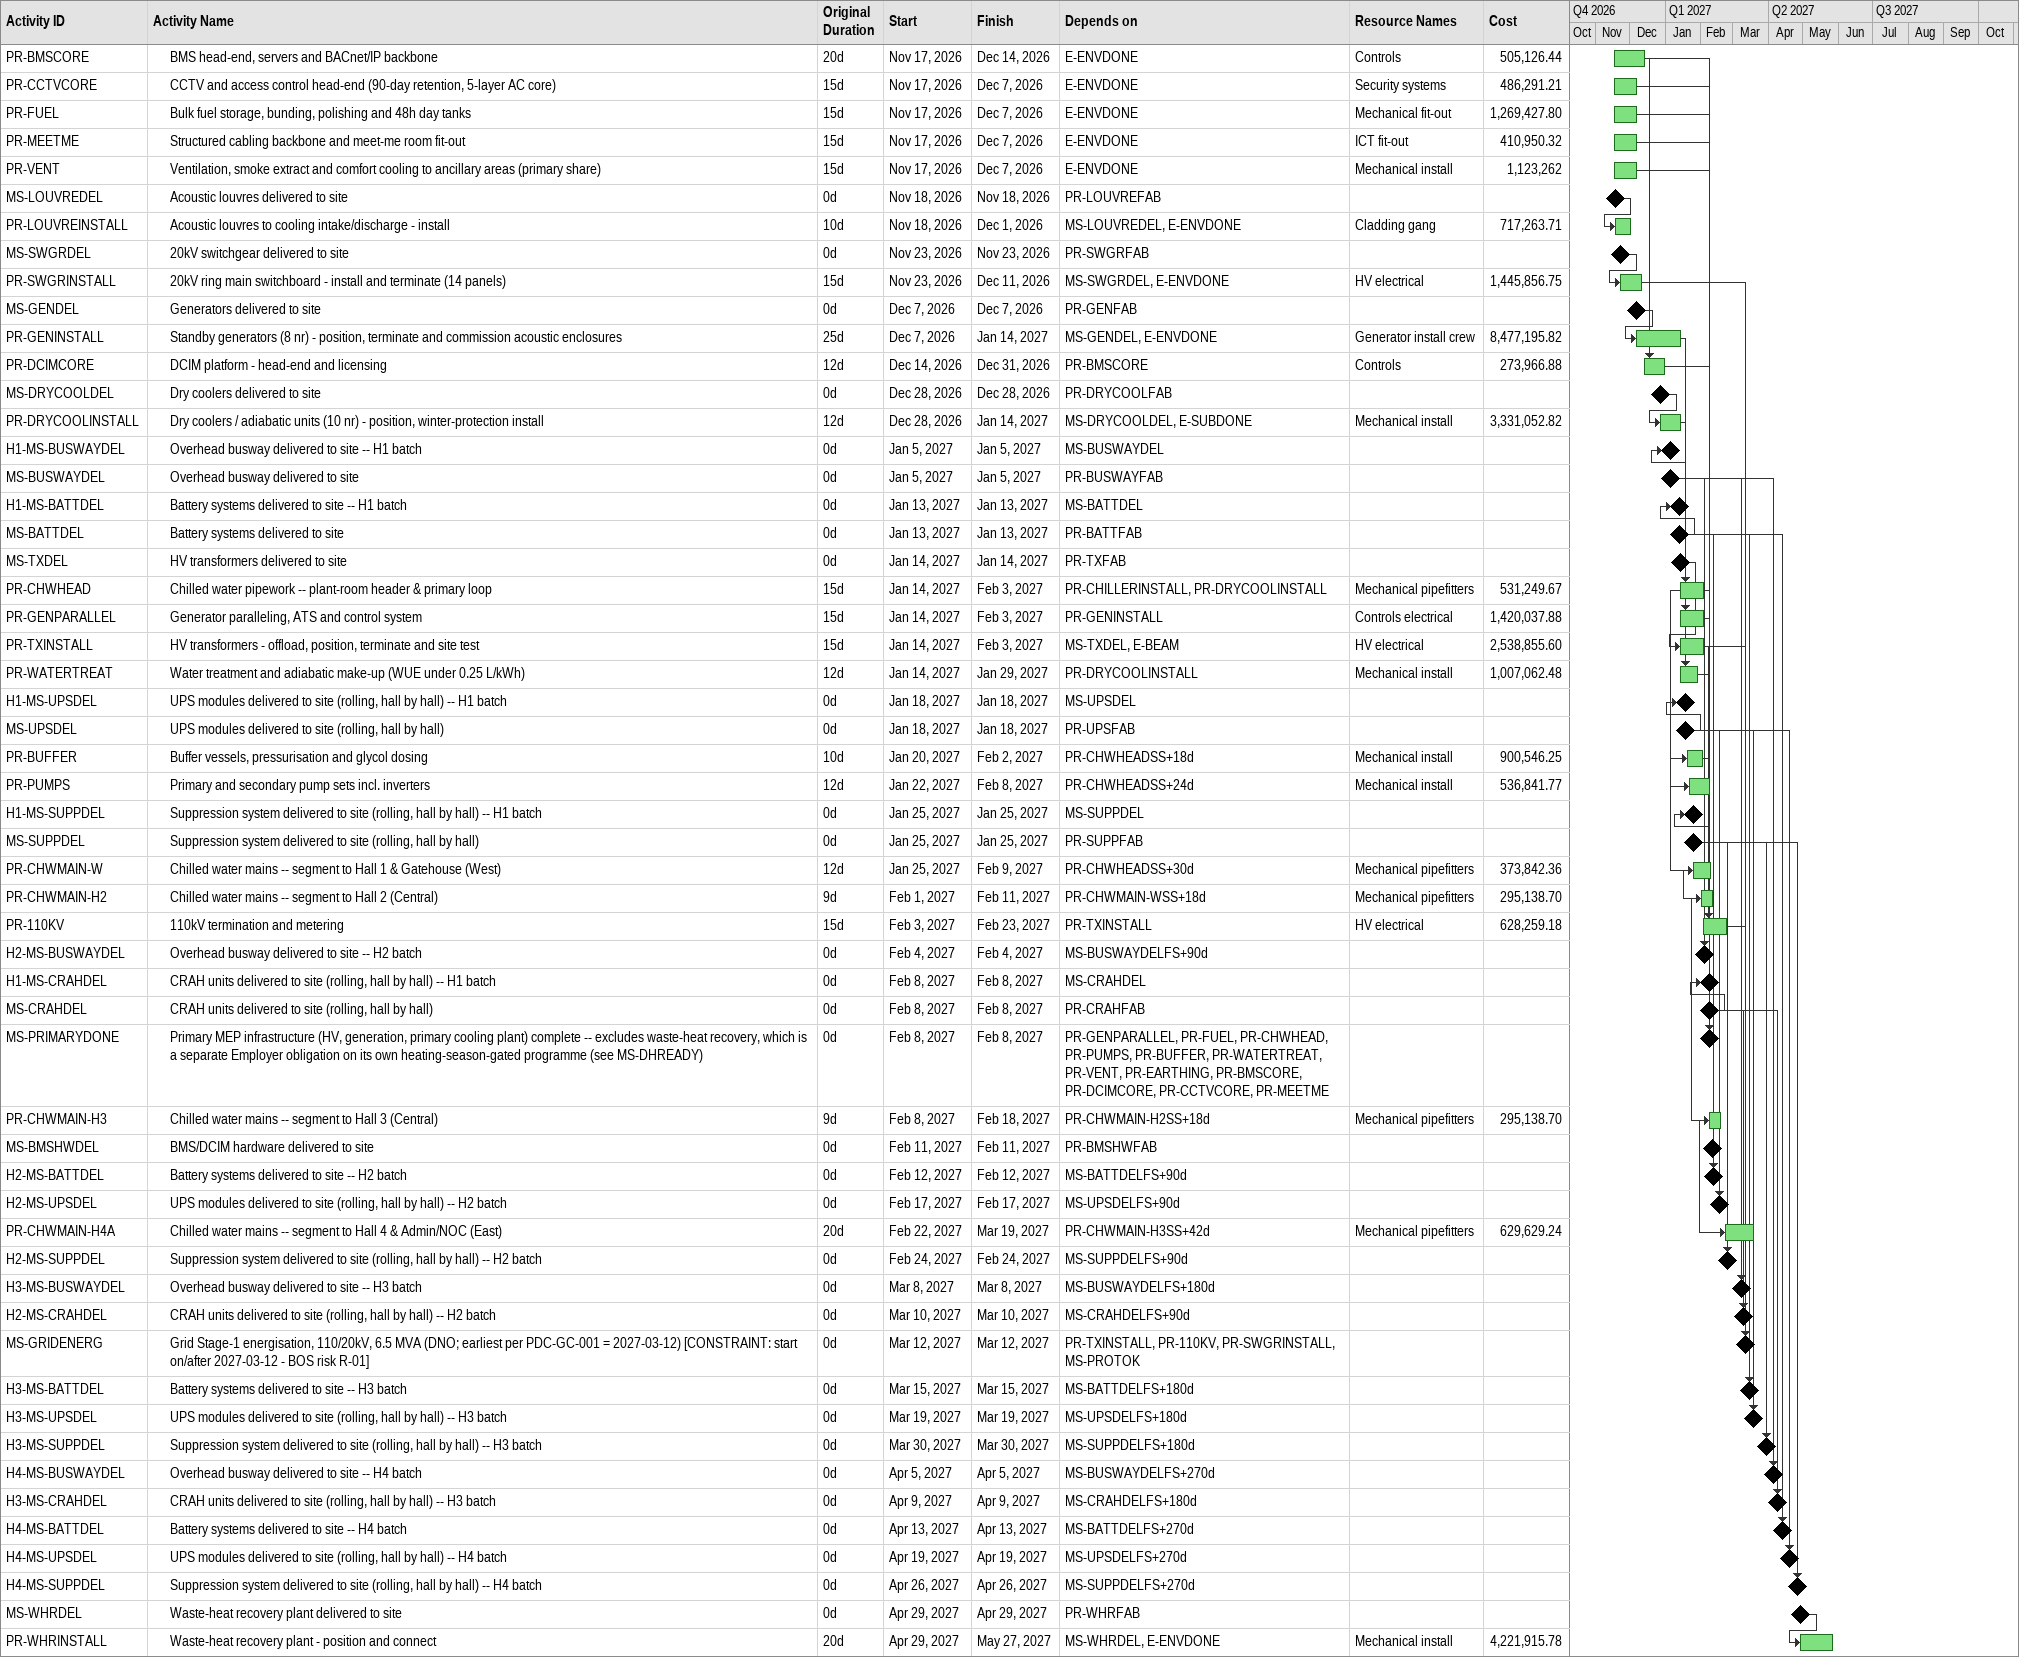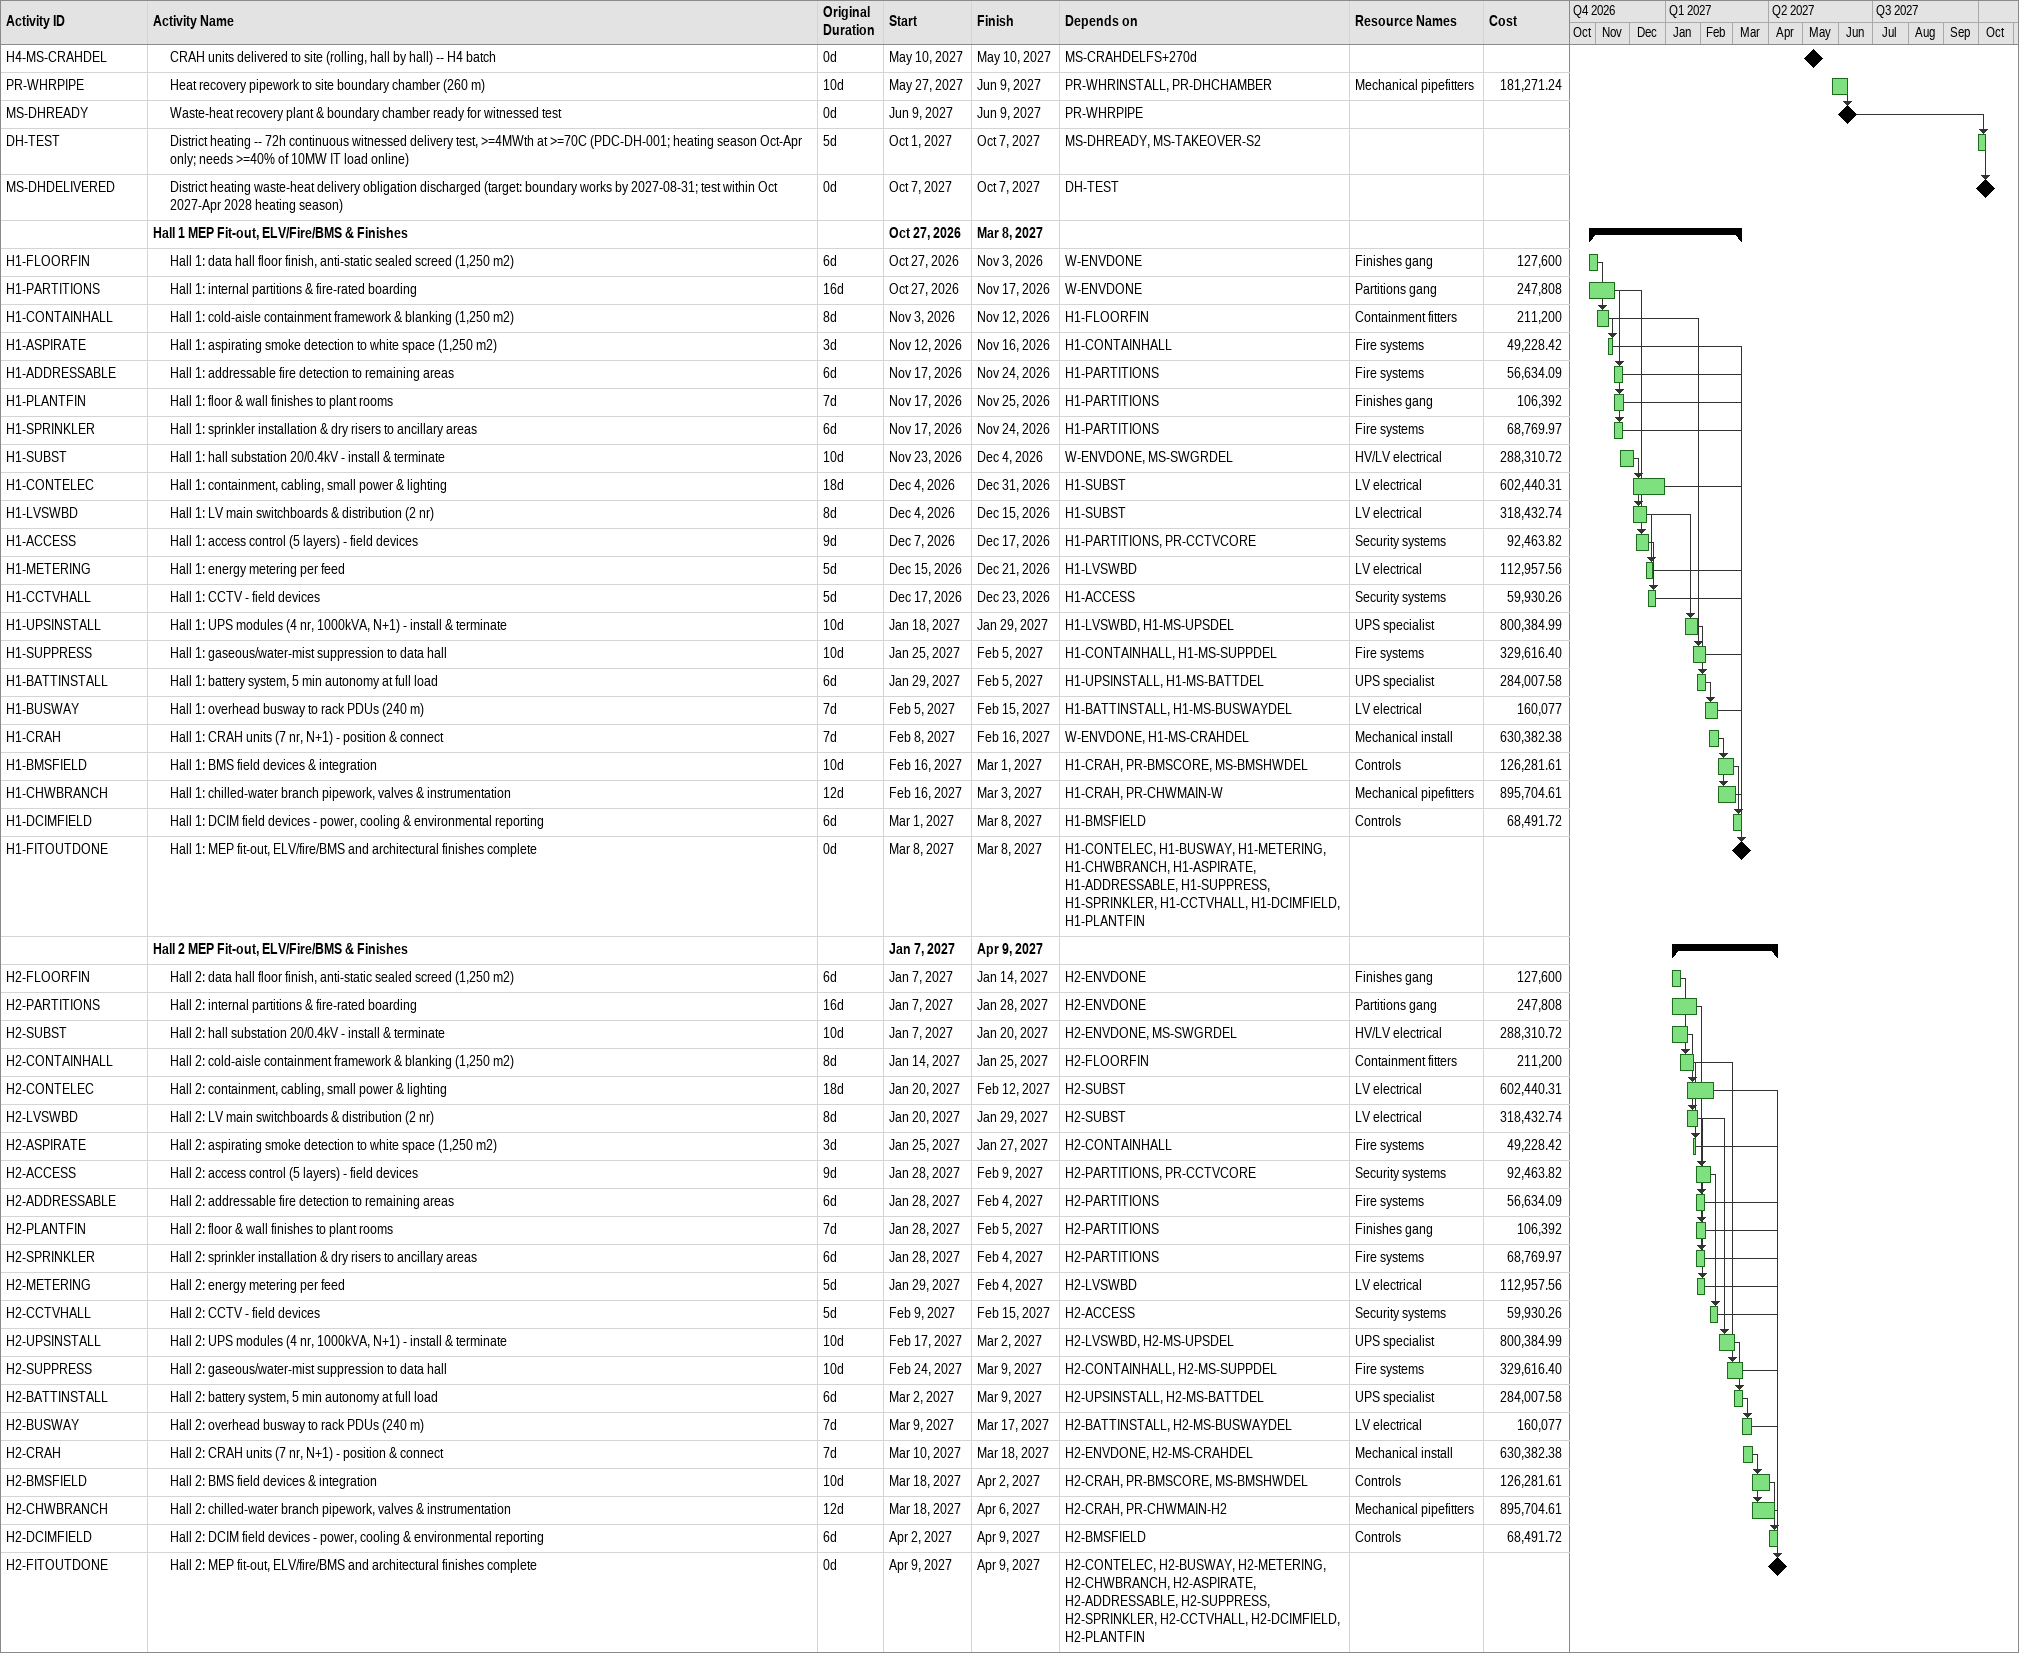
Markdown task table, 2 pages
| ID | Level | Task | Original duration | Start | Finish | Predecessors | Resources | Cost |
|---|---|---|---|---|---|---|---|---|
| PR-BMSCORE | 2 | BMS head-end, servers and BACnet/IP backbone | 20d | 2026-11-17 | 2026-12-14 | E-ENVDONE | Controls | 505126.44 |
| PR-CCTVCORE | 2 | CCTV and access control head-end (90-day retention, 5-layer AC core) | 15d | 2026-11-17 | 2026-12-07 | E-ENVDONE | Security systems | 486291.21 |
| PR-FUEL | 2 | Bulk fuel storage, bunding, polishing and 48h day tanks | 15d | 2026-11-17 | 2026-12-07 | E-ENVDONE | Mechanical fit-out | 1269427.80 |
| PR-MEETME | 2 | Structured cabling backbone and meet-me room fit-out | 15d | 2026-11-17 | 2026-12-07 | E-ENVDONE | ICT fit-out | 410950.32 |
| PR-VENT | 2 | Ventilation, smoke extract and comfort cooling to ancillary areas (primary share) | 15d | 2026-11-17 | 2026-12-07 | E-ENVDONE | Mechanical install | 1123262 |
| MS-LOUVREDEL | 2 | Acoustic louvres delivered to site | 0d | 2026-11-18 | 2026-11-18 | PR-LOUVREFAB |  |  |
| PR-LOUVREINSTALL | 2 | Acoustic louvres to cooling intake/discharge - install | 10d | 2026-11-18 | 2026-12-01 | MS-LOUVREDEL, E-ENVDONE | Cladding gang | 717263.71 |
| MS-SWGRDEL | 2 | 20kV switchgear delivered to site | 0d | 2026-11-23 | 2026-11-23 | PR-SWGRFAB |  |  |
| PR-SWGRINSTALL | 2 | 20kV ring main switchboard - install and terminate (14 panels) | 15d | 2026-11-23 | 2026-12-11 | MS-SWGRDEL, E-ENVDONE | HV electrical | 1445856.75 |
| MS-GENDEL | 2 | Generators delivered to site | 0d | 2026-12-07 | 2026-12-07 | PR-GENFAB |  |  |
| PR-GENINSTALL | 2 | Standby generators (8 nr) - position, terminate and commission acoustic enclosures | 25d | 2026-12-07 | 2027-01-14 | MS-GENDEL, E-ENVDONE | Generator install crew | 8477195.82 |
| PR-DCIMCORE | 2 | DCIM platform - head-end and licensing | 12d | 2026-12-14 | 2026-12-31 | PR-BMSCORE | Controls | 273966.88 |
| MS-DRYCOOLDEL | 2 | Dry coolers delivered to site | 0d | 2026-12-28 | 2026-12-28 | PR-DRYCOOLFAB |  |  |
| PR-DRYCOOLINSTALL | 2 | Dry coolers / adiabatic units (10 nr) - position, winter-protection install | 12d | 2026-12-28 | 2027-01-14 | MS-DRYCOOLDEL, E-SUBDONE | Mechanical install | 3331052.82 |
| H1-MS-BUSWAYDEL | 2 | Overhead busway delivered to site -- H1 batch | 0d | 2027-01-05 | 2027-01-05 | MS-BUSWAYDEL |  |  |
| MS-BUSWAYDEL | 2 | Overhead busway delivered to site | 0d | 2027-01-05 | 2027-01-05 | PR-BUSWAYFAB |  |  |
| H1-MS-BATTDEL | 2 | Battery systems delivered to site -- H1 batch | 0d | 2027-01-13 | 2027-01-13 | MS-BATTDEL |  |  |
| MS-BATTDEL | 2 | Battery systems delivered to site | 0d | 2027-01-13 | 2027-01-13 | PR-BATTFAB |  |  |
| MS-TXDEL | 2 | HV transformers delivered to site | 0d | 2027-01-14 | 2027-01-14 | PR-TXFAB |  |  |
| PR-CHWHEAD | 2 | Chilled water pipework -- plant-room header & primary loop | 15d | 2027-01-14 | 2027-02-03 | PR-CHILLERINSTALL, PR-DRYCOOLINSTALL | Mechanical pipefitters | 531249.67 |
| PR-GENPARALLEL | 2 | Generator paralleling, ATS and control system | 15d | 2027-01-14 | 2027-02-03 | PR-GENINSTALL | Controls electrical | 1420037.88 |
| PR-TXINSTALL | 2 | HV transformers - offload, position, terminate and site test | 15d | 2027-01-14 | 2027-02-03 | MS-TXDEL, E-BEAM | HV electrical | 2538855.60 |
| PR-WATERTREAT | 2 | Water treatment and adiabatic make-up (WUE under 0.25 L/kWh) | 12d | 2027-01-14 | 2027-01-29 | PR-DRYCOOLINSTALL | Mechanical install | 1007062.48 |
| H1-MS-UPSDEL | 2 | UPS modules delivered to site (rolling, hall by hall) -- H1 batch | 0d | 2027-01-18 | 2027-01-18 | MS-UPSDEL |  |  |
| MS-UPSDEL | 2 | UPS modules delivered to site (rolling, hall by hall) | 0d | 2027-01-18 | 2027-01-18 | PR-UPSFAB |  |  |
| PR-BUFFER | 2 | Buffer vessels, pressurisation and glycol dosing | 10d | 2027-01-20 | 2027-02-02 | PR-CHWHEADSS+18d | Mechanical install | 900546.25 |
| PR-PUMPS | 2 | Primary and secondary pump sets incl. inverters | 12d | 2027-01-22 | 2027-02-08 | PR-CHWHEADSS+24d | Mechanical install | 536841.77 |
| H1-MS-SUPPDEL | 2 | Suppression system delivered to site (rolling, hall by hall) -- H1 batch | 0d | 2027-01-25 | 2027-01-25 | MS-SUPPDEL |  |  |
| MS-SUPPDEL | 2 | Suppression system delivered to site (rolling, hall by hall) | 0d | 2027-01-25 | 2027-01-25 | PR-SUPPFAB |  |  |
| PR-CHWMAIN-W | 2 | Chilled water mains -- segment to Hall 1 & Gatehouse (West) | 12d | 2027-01-25 | 2027-02-09 | PR-CHWHEADSS+30d | Mechanical pipefitters | 373842.36 |
| PR-CHWMAIN-H2 | 2 | Chilled water mains -- segment to Hall 2 (Central) | 9d | 2027-02-01 | 2027-02-11 | PR-CHWMAIN-WSS+18d | Mechanical pipefitters | 295138.70 |
| PR-110KV | 2 | 110kV termination and metering | 15d | 2027-02-03 | 2027-02-23 | PR-TXINSTALL | HV electrical | 628259.18 |
| H2-MS-BUSWAYDEL | 2 | Overhead busway delivered to site -- H2 batch | 0d | 2027-02-04 | 2027-02-04 | MS-BUSWAYDELFS+90d |  |  |
| H1-MS-CRAHDEL | 2 | CRAH units delivered to site (rolling, hall by hall) -- H1 batch | 0d | 2027-02-08 | 2027-02-08 | MS-CRAHDEL |  |  |
| MS-CRAHDEL | 2 | CRAH units delivered to site (rolling, hall by hall) | 0d | 2027-02-08 | 2027-02-08 | PR-CRAHFAB |  |  |
| MS-PRIMARYDONE | 2 | Primary MEP infrastructure (HV, generation, primary cooling plant) complete -- excludes waste-heat recovery, which is a separate Employer obligation on its own heating-season-gated programme (see MS-DHREADY) | 0d | 2027-02-08 | 2027-02-08 | PR-GENPARALLEL, PR-FUEL, PR-CHWHEAD, PR-PUMPS, PR-BUFFER, PR-WATERTREAT, PR-VENT, PR-EARTHING, PR-BMSCORE, PR-DCIMCORE, PR-CCTVCORE, PR-MEETME |  |  |
| PR-CHWMAIN-H3 | 2 | Chilled water mains -- segment to Hall 3 (Central) | 9d | 2027-02-08 | 2027-02-18 | PR-CHWMAIN-H2SS+18d | Mechanical pipefitters | 295138.70 |
| MS-BMSHWDEL | 2 | BMS/DCIM hardware delivered to site | 0d | 2027-02-11 | 2027-02-11 | PR-BMSHWFAB |  |  |
| H2-MS-BATTDEL | 2 | Battery systems delivered to site -- H2 batch | 0d | 2027-02-12 | 2027-02-12 | MS-BATTDELFS+90d |  |  |
| H2-MS-UPSDEL | 2 | UPS modules delivered to site (rolling, hall by hall) -- H2 batch | 0d | 2027-02-17 | 2027-02-17 | MS-UPSDELFS+90d |  |  |
| PR-CHWMAIN-H4A | 2 | Chilled water mains -- segment to Hall 4 & Admin/NOC (East) | 20d | 2027-02-22 | 2027-03-19 | PR-CHWMAIN-H3SS+42d | Mechanical pipefitters | 629629.24 |
| H2-MS-SUPPDEL | 2 | Suppression system delivered to site (rolling, hall by hall) -- H2 batch | 0d | 2027-02-24 | 2027-02-24 | MS-SUPPDELFS+90d |  |  |
| H3-MS-BUSWAYDEL | 2 | Overhead busway delivered to site -- H3 batch | 0d | 2027-03-08 | 2027-03-08 | MS-BUSWAYDELFS+180d |  |  |
| H2-MS-CRAHDEL | 2 | CRAH units delivered to site (rolling, hall by hall) -- H2 batch | 0d | 2027-03-10 | 2027-03-10 | MS-CRAHDELFS+90d |  |  |
| MS-GRIDENERG | 2 | Grid Stage-1 energisation, 110/20kV, 6.5 MVA (DNO; earliest per PDC-GC-001 = 2027-03-12) [CONSTRAINT: start on/after 2027-03-12 - BOS risk R-01] | 0d | 2027-03-12 | 2027-03-12 | PR-TXINSTALL, PR-110KV, PR-SWGRINSTALL, MS-PROTOK |  |  |
| H3-MS-BATTDEL | 2 | Battery systems delivered to site -- H3 batch | 0d | 2027-03-15 | 2027-03-15 | MS-BATTDELFS+180d |  |  |
| H3-MS-UPSDEL | 2 | UPS modules delivered to site (rolling, hall by hall) -- H3 batch | 0d | 2027-03-19 | 2027-03-19 | MS-UPSDELFS+180d |  |  |
| H3-MS-SUPPDEL | 2 | Suppression system delivered to site (rolling, hall by hall) -- H3 batch | 0d | 2027-03-30 | 2027-03-30 | MS-SUPPDELFS+180d |  |  |
| H4-MS-BUSWAYDEL | 2 | Overhead busway delivered to site -- H4 batch | 0d | 2027-04-05 | 2027-04-05 | MS-BUSWAYDELFS+270d |  |  |
| H3-MS-CRAHDEL | 2 | CRAH units delivered to site (rolling, hall by hall) -- H3 batch | 0d | 2027-04-09 | 2027-04-09 | MS-CRAHDELFS+180d |  |  |
| H4-MS-BATTDEL | 2 | Battery systems delivered to site -- H4 batch | 0d | 2027-04-13 | 2027-04-13 | MS-BATTDELFS+270d |  |  |
| H4-MS-UPSDEL | 2 | UPS modules delivered to site (rolling, hall by hall) -- H4 batch | 0d | 2027-04-19 | 2027-04-19 | MS-UPSDELFS+270d |  |  |
| H4-MS-SUPPDEL | 2 | Suppression system delivered to site (rolling, hall by hall) -- H4 batch | 0d | 2027-04-26 | 2027-04-26 | MS-SUPPDELFS+270d |  |  |
| MS-WHRDEL | 2 | Waste-heat recovery plant delivered to site | 0d | 2027-04-29 | 2027-04-29 | PR-WHRFAB |  |  |
| PR-WHRINSTALL | 2 | Waste-heat recovery plant - position and connect | 20d | 2027-04-29 | 2027-05-27 | MS-WHRDEL, E-ENVDONE | Mechanical install | 4221915.78 |
| H4-MS-CRAHDEL | 2 | CRAH units delivered to site (rolling, hall by hall) -- H4 batch | 0d | 2027-05-10 | 2027-05-10 | MS-CRAHDELFS+270d |  |  |
| PR-WHRPIPE | 2 | Heat recovery pipework to site boundary chamber (260 m) | 10d | 2027-05-27 | 2027-06-09 | PR-WHRINSTALL, PR-DHCHAMBER | Mechanical pipefitters | 181271.24 |
| MS-DHREADY | 2 | Waste-heat recovery plant & boundary chamber ready for witnessed test | 0d | 2027-06-09 | 2027-06-09 | PR-WHRPIPE |  |  |
| DH-TEST | 2 | District heating -- 72h continuous witnessed delivery test, >=4MWth at >=70C (PDC-DH-001; heating season Oct-Apr only; needs >=40% of 10MW IT load online) | 5d | 2027-10-01 | 2027-10-07 | MS-DHREADY, MS-TAKEOVER-S2 |  |  |
| MS-DHDELIVERED | 2 | District heating waste-heat delivery obligation discharged (target: boundary works by 2027-08-31; test within Oct 2027-Apr 2028 heating season) | 0d | 2027-10-07 | 2027-10-07 | DH-TEST |  |  |
|  | 1 | **Hall 1 MEP Fit-out, ELV/Fire/BMS & Finishes** |  | 2026-10-27 | 2027-03-08 |  |  |  |
| H1-FLOORFIN | 2 | Hall 1: data hall floor finish, anti-static sealed screed (1,250 m2) | 6d | 2026-10-27 | 2026-11-03 | W-ENVDONE | Finishes gang | 127600 |
| H1-PARTITIONS | 2 | Hall 1: internal partitions & fire-rated boarding | 16d | 2026-10-27 | 2026-11-17 | W-ENVDONE | Partitions gang | 247808 |
| H1-CONTAINHALL | 2 | Hall 1: cold-aisle containment framework & blanking (1,250 m2) | 8d | 2026-11-03 | 2026-11-12 | H1-FLOORFIN | Containment fitters | 211200 |
| H1-ASPIRATE | 2 | Hall 1: aspirating smoke detection to white space (1,250 m2) | 3d | 2026-11-12 | 2026-11-16 | H1-CONTAINHALL | Fire systems | 49228.42 |
| H1-ADDRESSABLE | 2 | Hall 1: addressable fire detection to remaining areas | 6d | 2026-11-17 | 2026-11-24 | H1-PARTITIONS | Fire systems | 56634.09 |
| H1-PLANTFIN | 2 | Hall 1: floor & wall finishes to plant rooms | 7d | 2026-11-17 | 2026-11-25 | H1-PARTITIONS | Finishes gang | 106392 |
| H1-SPRINKLER | 2 | Hall 1: sprinkler installation & dry risers to ancillary areas | 6d | 2026-11-17 | 2026-11-24 | H1-PARTITIONS | Fire systems | 68769.97 |
| H1-SUBST | 2 | Hall 1: hall substation 20/0.4kV - install & terminate | 10d | 2026-11-23 | 2026-12-04 | W-ENVDONE, MS-SWGRDEL | HV/LV electrical | 288310.72 |
| H1-CONTELEC | 2 | Hall 1: containment, cabling, small power & lighting | 18d | 2026-12-04 | 2026-12-31 | H1-SUBST | LV electrical | 602440.31 |
| H1-LVSWBD | 2 | Hall 1: LV main switchboards & distribution (2 nr) | 8d | 2026-12-04 | 2026-12-15 | H1-SUBST | LV electrical | 318432.74 |
| H1-ACCESS | 2 | Hall 1: access control (5 layers) - field devices | 9d | 2026-12-07 | 2026-12-17 | H1-PARTITIONS, PR-CCTVCORE | Security systems | 92463.82 |
| H1-METERING | 2 | Hall 1: energy metering per feed | 5d | 2026-12-15 | 2026-12-21 | H1-LVSWBD | LV electrical | 112957.56 |
| H1-CCTVHALL | 2 | Hall 1: CCTV - field devices | 5d | 2026-12-17 | 2026-12-23 | H1-ACCESS | Security systems | 59930.26 |
| H1-UPSINSTALL | 2 | Hall 1: UPS modules (4 nr, 1000kVA, N+1) - install & terminate | 10d | 2027-01-18 | 2027-01-29 | H1-LVSWBD, H1-MS-UPSDEL | UPS specialist | 800384.99 |
| H1-SUPPRESS | 2 | Hall 1: gaseous/water-mist suppression to data hall | 10d | 2027-01-25 | 2027-02-05 | H1-CONTAINHALL, H1-MS-SUPPDEL | Fire systems | 329616.40 |
| H1-BATTINSTALL | 2 | Hall 1: battery system, 5 min autonomy at full load | 6d | 2027-01-29 | 2027-02-05 | H1-UPSINSTALL, H1-MS-BATTDEL | UPS specialist | 284007.58 |
| H1-BUSWAY | 2 | Hall 1: overhead busway to rack PDUs (240 m) | 7d | 2027-02-05 | 2027-02-15 | H1-BATTINSTALL, H1-MS-BUSWAYDEL | LV electrical | 160077 |
| H1-CRAH | 2 | Hall 1: CRAH units (7 nr, N+1) - position & connect | 7d | 2027-02-08 | 2027-02-16 | W-ENVDONE, H1-MS-CRAHDEL | Mechanical install | 630382.38 |
| H1-BMSFIELD | 2 | Hall 1: BMS field devices & integration | 10d | 2027-02-16 | 2027-03-01 | H1-CRAH, PR-BMSCORE, MS-BMSHWDEL | Controls | 126281.61 |
| H1-CHWBRANCH | 2 | Hall 1: chilled-water branch pipework, valves & instrumentation | 12d | 2027-02-16 | 2027-03-03 | H1-CRAH, PR-CHWMAIN-W | Mechanical pipefitters | 895704.61 |
| H1-DCIMFIELD | 2 | Hall 1: DCIM field devices - power, cooling & environmental reporting | 6d | 2027-03-01 | 2027-03-08 | H1-BMSFIELD | Controls | 68491.72 |
| H1-FITOUTDONE | 2 | Hall 1: MEP fit-out, ELV/fire/BMS and architectural finishes complete | 0d | 2027-03-08 | 2027-03-08 | H1-CONTELEC, H1-BUSWAY, H1-METERING, H1-CHWBRANCH, H1-ASPIRATE, H1-ADDRESSABLE, H1-SUPPRESS, H1-SPRINKLER, H1-CCTVHALL, H1-DCIMFIELD, H1-PLANTFIN |  |  |
|  | 1 | **Hall 2 MEP Fit-out, ELV/Fire/BMS & Finishes** |  | 2027-01-07 | 2027-04-09 |  |  |  |
| H2-FLOORFIN | 2 | Hall 2: data hall floor finish, anti-static sealed screed (1,250 m2) | 6d | 2027-01-07 | 2027-01-14 | H2-ENVDONE | Finishes gang | 127600 |
| H2-PARTITIONS | 2 | Hall 2: internal partitions & fire-rated boarding | 16d | 2027-01-07 | 2027-01-28 | H2-ENVDONE | Partitions gang | 247808 |
| H2-SUBST | 2 | Hall 2: hall substation 20/0.4kV - install & terminate | 10d | 2027-01-07 | 2027-01-20 | H2-ENVDONE, MS-SWGRDEL | HV/LV electrical | 288310.72 |
| H2-CONTAINHALL | 2 | Hall 2: cold-aisle containment framework & blanking (1,250 m2) | 8d | 2027-01-14 | 2027-01-25 | H2-FLOORFIN | Containment fitters | 211200 |
| H2-CONTELEC | 2 | Hall 2: containment, cabling, small power & lighting | 18d | 2027-01-20 | 2027-02-12 | H2-SUBST | LV electrical | 602440.31 |
| H2-LVSWBD | 2 | Hall 2: LV main switchboards & distribution (2 nr) | 8d | 2027-01-20 | 2027-01-29 | H2-SUBST | LV electrical | 318432.74 |
| H2-ASPIRATE | 2 | Hall 2: aspirating smoke detection to white space (1,250 m2) | 3d | 2027-01-25 | 2027-01-27 | H2-CONTAINHALL | Fire systems | 49228.42 |
| H2-ACCESS | 2 | Hall 2: access control (5 layers) - field devices | 9d | 2027-01-28 | 2027-02-09 | H2-PARTITIONS, PR-CCTVCORE | Security systems | 92463.82 |
| H2-ADDRESSABLE | 2 | Hall 2: addressable fire detection to remaining areas | 6d | 2027-01-28 | 2027-02-04 | H2-PARTITIONS | Fire systems | 56634.09 |
| H2-PLANTFIN | 2 | Hall 2: floor & wall finishes to plant rooms | 7d | 2027-01-28 | 2027-02-05 | H2-PARTITIONS | Finishes gang | 106392 |
| H2-SPRINKLER | 2 | Hall 2: sprinkler installation & dry risers to ancillary areas | 6d | 2027-01-28 | 2027-02-04 | H2-PARTITIONS | Fire systems | 68769.97 |
| H2-METERING | 2 | Hall 2: energy metering per feed | 5d | 2027-01-29 | 2027-02-04 | H2-LVSWBD | LV electrical | 112957.56 |
| H2-CCTVHALL | 2 | Hall 2: CCTV - field devices | 5d | 2027-02-09 | 2027-02-15 | H2-ACCESS | Security systems | 59930.26 |
| H2-UPSINSTALL | 2 | Hall 2: UPS modules (4 nr, 1000kVA, N+1) - install & terminate | 10d | 2027-02-17 | 2027-03-02 | H2-LVSWBD, H2-MS-UPSDEL | UPS specialist | 800384.99 |
| H2-SUPPRESS | 2 | Hall 2: gaseous/water-mist suppression to data hall | 10d | 2027-02-24 | 2027-03-09 | H2-CONTAINHALL, H2-MS-SUPPDEL | Fire systems | 329616.40 |
| H2-BATTINSTALL | 2 | Hall 2: battery system, 5 min autonomy at full load | 6d | 2027-03-02 | 2027-03-09 | H2-UPSINSTALL, H2-MS-BATTDEL | UPS specialist | 284007.58 |
| H2-BUSWAY | 2 | Hall 2: overhead busway to rack PDUs (240 m) | 7d | 2027-03-09 | 2027-03-17 | H2-BATTINSTALL, H2-MS-BUSWAYDEL | LV electrical | 160077 |
| H2-CRAH | 2 | Hall 2: CRAH units (7 nr, N+1) - position & connect | 7d | 2027-03-10 | 2027-03-18 | H2-ENVDONE, H2-MS-CRAHDEL | Mechanical install | 630382.38 |
| H2-BMSFIELD | 2 | Hall 2: BMS field devices & integration | 10d | 2027-03-18 | 2027-04-02 | H2-CRAH, PR-BMSCORE, MS-BMSHWDEL | Controls | 126281.61 |
| H2-CHWBRANCH | 2 | Hall 2: chilled-water branch pipework, valves & instrumentation | 12d | 2027-03-18 | 2027-04-06 | H2-CRAH, PR-CHWMAIN-H2 | Mechanical pipefitters | 895704.61 |
| H2-DCIMFIELD | 2 | Hall 2: DCIM field devices - power, cooling & environmental reporting | 6d | 2027-04-02 | 2027-04-09 | H2-BMSFIELD | Controls | 68491.72 |
| H2-FITOUTDONE | 2 | Hall 2: MEP fit-out, ELV/fire/BMS and architectural finishes complete | 0d | 2027-04-09 | 2027-04-09 | H2-CONTELEC, H2-BUSWAY, H2-METERING, H2-CHWBRANCH, H2-ASPIRATE, H2-ADDRESSABLE, H2-SUPPRESS, H2-SPRINKLER, H2-CCTVHALL, H2-DCIMFIELD, H2-PLANTFIN |  |  |
